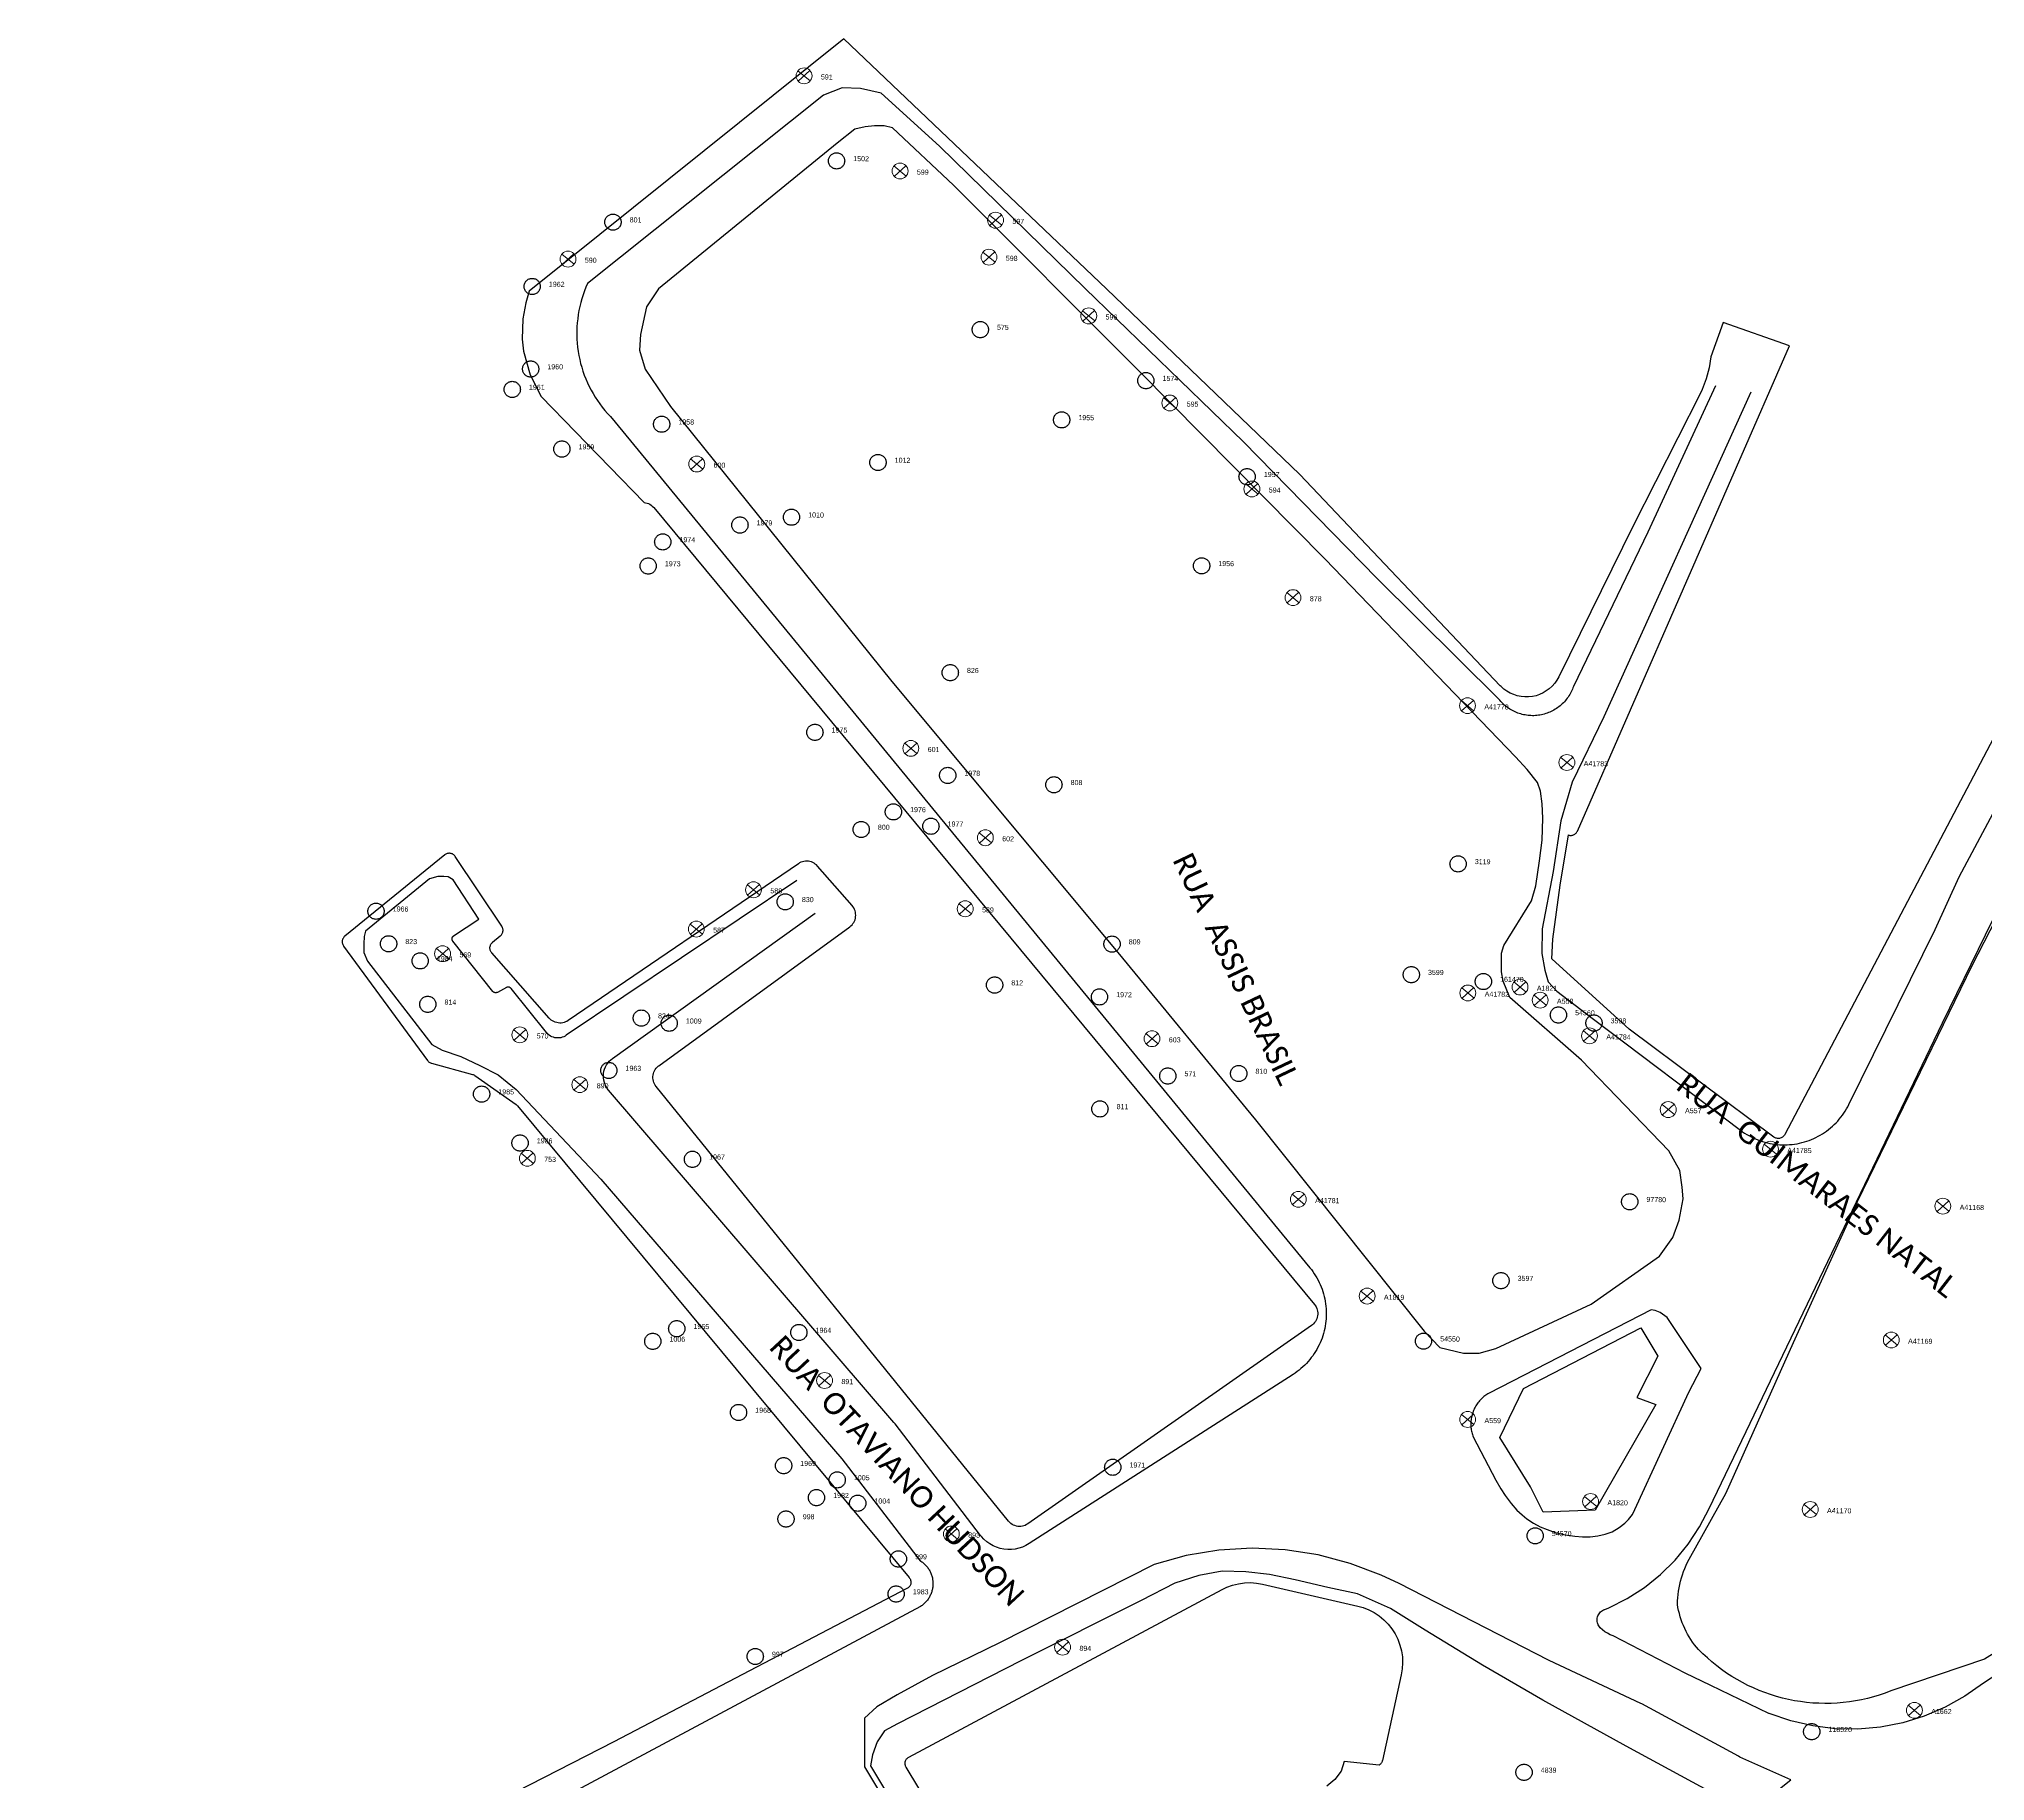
# Model space of a CAD drawing. Header units: millimetres. Extents: x 676447 to 689606, y 7455628 to 7463967.
# Drawn here: x 686391.5 to 686660.9, y 7459269.3 to 7459510.4 of the extents above; entities that cross this region are included whole.
import ezdxf

# ---------------------------------------------------------------- set-up
doc = ezdxf.new("R2010")
doc.units = ezdxf.units.MM
doc.header["$LTSCALE"] = 0.1
doc.header["$MEASUREMENT"] = 0
doc.linetypes.add('PHANTOM2', pattern=[1.25, 0.625, -0.125, 0.125, -0.125, 0.125, -0.125])
doc.layers.add('10.4-Postes', color=1, linetype='Continuous', lineweight=0)
for name, color, linetype in [('Caixas Subterrâneas', 5, 'Continuous'), ('LEGENDAS_INFRAESTRUTURAS', 7, 'Continuous'), ('MUB_MEIOFIO', 7, 'Continuous'), ('MUB_OBRA_ARTE', 7, 'Continuous'), ('MUB_QUADRAS', 7, 'Continuous'), ('MUB_SEGMENTO', 7, 'Continuous'), ('NOS_DE_INFRAESTRUTURA', 7, 'Continuous')]:
    doc.layers.add(name, color=color, linetype=linetype)
doc.styles.add('Legend', font='calibri.ttf')
doc.styles.get("Standard").update_dxf_attribs({"font": 'arial.ttf'})

# ---------------------------------------------------------------- blocks, each defined once
blk = doc.blocks.new('MHMZ')
at = {"linetype": 'PHANTOM2'}
blk.add_circle((0, 0), 0.0000101, dxfattribs=at)
blk = doc.blocks.new('PTPT')
at = {"layer": '10.4-Postes', "color": 1, "linetype": 'PHANTOM2'}
for points in [[(-0.0000079, 0.0000104), (0.0000075, -0.000002)], [(0.000007, 0.0000109), (-0.0000074, -0.0000025)]]:
    blk.add_lwpolyline(points, dxfattribs=at)
at = {"layer": '10.4-Postes', "color": 1}
blk.add_circle((-0.0000002, 0.0000042), 0.00000987, dxfattribs=at)

msp = doc.modelspace()

# ---------------------------------------------------------------- linework, layer by layer
at = {"layer": 'MUB_MEIOFIO', "linetype": 'Continuous'}
for points in [[(686623.58, 7459462.4), (686614.25, 7459442.16), (686603.92, 7459420.8), (686603.85, 7459420.6), (686603.78, 7459420.41), (686603.69, 7459420.22), (686603.61, 7459420.03), (686603.51, 7459419.85), (686603.41, 7459419.67), (686603.3, 7459419.49), (686603.19, 7459419.32), (686603.07, 7459419.15), (686602.94, 7459418.99), (686602.81, 7459418.83), (686602.67, 7459418.67), (686602.53, 7459418.52), (686602.38, 7459418.38), (686602.23, 7459418.24), (686602.07, 7459418.11), (686601.91, 7459417.98), (686601.75, 7459417.85), (686601.57, 7459417.74), (686601.4, 7459417.62), (686601.22, 7459417.52), (686601.04, 7459417.42), (686600.86, 7459417.33), (686600.67, 7459417.24), (686600.48, 7459417.16), (686600.28, 7459417.09), (686600.09, 7459417.02), (686599.89, 7459416.96), (686599.69, 7459416.91), (686599.49, 7459416.87), (686599.29, 7459416.83), (686599.08, 7459416.8), (686598.88, 7459416.77), (686598.67, 7459416.75), (686598.46, 7459416.74), (686598.26, 7459416.74), (686598.05, 7459416.75), (686597.84, 7459416.76), (686597.64, 7459416.78), (686597.43, 7459416.8), (686597.23, 7459416.84), (686597.03, 7459416.88), (686596.82, 7459416.92), (686596.63, 7459416.98), (686596.43, 7459417.04), (686596.23, 7459417.11), (686596.04, 7459417.18), (686595.85, 7459417.26), (686595.66, 7459417.35), (686595.48, 7459417.44), (686595.3, 7459417.54), (686595.12, 7459417.65), (686594.95, 7459417.76), (686594.78, 7459417.88), (686594.61, 7459418.01), (686594.45, 7459418.14), (686594.3, 7459418.27), (686594.15, 7459418.41), (686594, 7459418.56), (686593.86, 7459418.71), (686593.72, 7459418.87), (686593.59, 7459419.03), (686576.69, 7459435.78), (686558.26, 7459454.62), (686536.33, 7459475.87), (686516.15, 7459495.54), (686508.07, 7459502.87), (686505.21, 7459503.54), (686502.69, 7459503.63), (686500.08, 7459502.62), (686467.45, 7459476.57), (686467.22, 7459476.05), (686467.01, 7459475.53), (686466.82, 7459474.99), (686466.65, 7459474.45), (686466.5, 7459473.91), (686466.36, 7459473.35), (686466.24, 7459472.8), (686466.15, 7459472.24), (686466.07, 7459471.68), (686466.01, 7459471.12), (686465.97, 7459470.55), (686465.95, 7459469.98), (686465.95, 7459469.42), (686465.97, 7459468.85), (686466, 7459468.28), (686466.06, 7459467.72), (686466.14, 7459467.16), (686466.23, 7459466.6), (686466.35, 7459466.04), (686466.48, 7459465.49), (686466.63, 7459464.95), (686466.8, 7459464.4), (686466.99, 7459463.87), (686467.2, 7459463.34), (686467.43, 7459462.82), (686467.67, 7459462.31), (686467.93, 7459461.81), (686468.21, 7459461.31), (686468.5, 7459460.83), (686468.81, 7459460.35), (686469.14, 7459459.89), (686469.48, 7459459.43), (686469.83, 7459458.99), (686470.21, 7459458.57), (686470.59, 7459458.15), (686567.44, 7459340.35), (686567.65, 7459340.08), (686567.86, 7459339.8), (686568.05, 7459339.52), (686568.24, 7459339.22), (686568.41, 7459338.93), (686568.58, 7459338.63), (686568.73, 7459338.32), (686568.87, 7459338), (686569.01, 7459337.69), (686569.13, 7459337.36), (686569.24, 7459337.04), (686569.34, 7459336.71), (686569.43, 7459336.37), (686569.5, 7459336.04), (686569.57, 7459335.7), (686569.62, 7459335.36), (686569.66, 7459335.02), (686569.69, 7459334.67), (686569.71, 7459334.33), (686569.71, 7459333.98), (686569.71, 7459333.64), (686569.69, 7459333.29), (686569.66, 7459332.95), (686569.62, 7459332.61), (686569.56, 7459332.27), (686569.5, 7459331.93), (686569.42, 7459331.59), (686569.33, 7459331.26), (686569.23, 7459330.93), (686569.12, 7459330.61), (686569, 7459330.28), (686568.86, 7459329.97), (686568.72, 7459329.65), (686568.56, 7459329.34), (686568.4, 7459329.04), (686568.22, 7459328.75), (686568.04, 7459328.46), (686567.84, 7459328.17), (686567.64, 7459327.9), (686567.42, 7459327.63), (686567.2, 7459327.36), (686566.96, 7459327.11), (686566.72, 7459326.86), (686566.47, 7459326.63), (686566.21, 7459326.4), (686565.95, 7459326.18), (686565.68, 7459325.97), (686565.4, 7459325.77), (686565.11, 7459325.58), (686528.59, 7459302.17), (686528.13, 7459301.9), (686527.66, 7459301.69), (686527.16, 7459301.52), (686526.65, 7459301.41), (686526.13, 7459301.35), (686525.61, 7459301.34), (686525.09, 7459301.39), (686524.57, 7459301.5), (686524.07, 7459301.66), (686523.59, 7459301.87), (686523.14, 7459302.12), (686522.71, 7459302.43), (686522.32, 7459302.78), (686521.97, 7459303.16), (686521.86, 7459303.29), (686510.01, 7459318.72), (686509.84, 7459318.93), (686470.35, 7459364.9), (686470.16, 7459365.14), (686470, 7459365.41), (686469.86, 7459365.69), (686469.76, 7459365.99), (686469.68, 7459366.3), (686469.64, 7459366.61), (686469.63, 7459366.92), (686469.65, 7459367.23), (686469.71, 7459367.54), (686469.8, 7459367.84), (686469.92, 7459368.13), (686470.07, 7459368.41), (686470.24, 7459368.67), (686470.45, 7459368.91), (686470.67, 7459369.13), (686470.88, 7459369.29), (686498.97, 7459389.43)], [(686595.9, 7459411.03), (686569.54, 7459438.39), (686543.89, 7459464.34), (686518.11, 7459490.14), (686509.64, 7459498.08), (686508.51, 7459498.35), (686507.17, 7459498.35), (686505.88, 7459498.24), (686504.43, 7459497.92), (686502, 7459495.97), (686477.25, 7459475.81), (686475.62, 7459473.3), (686474.75, 7459469.49), (686474.64, 7459467.31), (686475.4, 7459464.7), (686478.91, 7459459.54), (686509.55, 7459421.48), (686540.84, 7459383.98), (686559.91, 7459360.79), (686583.25, 7459331.57), (686585.43, 7459329.28), (686588.7, 7459328.52), (686590.88, 7459328.52), (686593.17, 7459329.17), (686606.36, 7459335.28), (686615.84, 7459341.92), (686617.69, 7459344.53), (686618.56, 7459346.93), (686619.11, 7459349.87), (686619, 7459351.5), (686618.67, 7459353.79), (686617.14, 7459356.51), (686605.04, 7459369.05), (686595.13, 7459377.76), (686594.18, 7459379.98), (686593.97, 7459381.31), (686593.97, 7459382.68), (686593.97, 7459383.88), (686594.3, 7459384.92), (686598.12, 7459391.11), (686598.7, 7459393.18), (686599.24, 7459396.64), (686599.58, 7459399.5), (686599.7, 7459402.57), (686599.62, 7459404.53), (686599.37, 7459406.31), (686598.95, 7459407.48), (686597.54, 7459409.3), (686595.9, 7459411.03)], [(686628.48, 7459461.5), (686608.15, 7459416.57), (686603.75, 7459407.53), (686602.19, 7459402.17), (686601.11, 7459395.19), (686599.62, 7459387.23), (686599.55, 7459383.84), (686599.96, 7459381.54), (686600.43, 7459379.91), (686601.65, 7459378.63), (686606.54, 7459374.9), (686627.06, 7459359.37), (686627.34, 7459359.17), (686627.62, 7459358.98), (686627.92, 7459358.79), (686628.21, 7459358.62), (686628.52, 7459358.46), (686628.83, 7459358.3), (686629.14, 7459358.16), (686629.46, 7459358.03), (686629.79, 7459357.91), (686630.11, 7459357.8), (686630.44, 7459357.7), (686630.78, 7459357.62), (686631.12, 7459357.55), (686631.46, 7459357.48), (686631.8, 7459357.43), (686632.14, 7459357.39), (686632.48, 7459357.37), (686632.83, 7459357.35), (686633.17, 7459357.35), (686633.52, 7459357.36), (686633.86, 7459357.38), (686634.21, 7459357.41), (686634.55, 7459357.45), (686634.89, 7459357.51), (686635.23, 7459357.58), (686635.56, 7459357.66), (686635.9, 7459357.75), (686636.23, 7459357.85), (686636.55, 7459357.96), (686636.87, 7459358.09), (686637.19, 7459358.23), (686637.5, 7459358.37), (686637.81, 7459358.53), (686638.11, 7459358.7), (686638.41, 7459358.88), (686638.7, 7459359.06), (686638.98, 7459359.26), (686639.25, 7459359.47), (686639.52, 7459359.69), (686639.78, 7459359.91), (686640.03, 7459360.15), (686640.28, 7459360.39), (686640.51, 7459360.64), (686640.74, 7459360.9), (686640.96, 7459361.17), (686641.17, 7459361.45), (686641.37, 7459361.73), (686641.55, 7459362.02), (686641.73, 7459362.31), (686641.9, 7459362.61), (686642.06, 7459362.92), (686654.01, 7459387.13), (686657.35, 7459394.44), (686677.98, 7459433.05)], [(686496.39, 7459393.95), (686464.49, 7459372.52), (686464.32, 7459372.4), (686464.13, 7459372.31), (686463.93, 7459372.23), (686463.73, 7459372.18), (686463.52, 7459372.15), (686463.31, 7459372.14), (686463.11, 7459372.15), (686462.9, 7459372.18), (686462.7, 7459372.23), (686462.5, 7459372.31), (686462.32, 7459372.41), (686462.14, 7459372.52), (686461.98, 7459372.65), (686461.83, 7459372.8), (686461.76, 7459372.88), (686456.85, 7459379), (686456.81, 7459379.04), (686456.77, 7459379.07), (686456.73, 7459379.1), (686456.69, 7459379.13), (686456.64, 7459379.15), (686456.59, 7459379.17), (686456.54, 7459379.18), (686456.49, 7459379.18), (686456.43, 7459379.18), (686456.38, 7459379.18), (686456.33, 7459379.17), (686456.28, 7459379.15), (686456.23, 7459379.13), (686454.95, 7459378.45), (686454.9, 7459378.43), (686454.85, 7459378.41), (686454.8, 7459378.4), (686454.75, 7459378.4), (686454.69, 7459378.4), (686454.64, 7459378.4), (686454.59, 7459378.41), (686454.54, 7459378.43), (686454.49, 7459378.45), (686454.45, 7459378.47), (686454.4, 7459378.5), (686454.36, 7459378.54), (686454.33, 7459378.58), (686454.32, 7459378.58), (686448.78, 7459385.53), (686448.75, 7459385.58), (686448.72, 7459385.62), (686448.7, 7459385.67), (686448.69, 7459385.72), (686448.68, 7459385.77), (686448.67, 7459385.82), (686448.67, 7459385.88), (686448.68, 7459385.93), (686448.69, 7459385.98), (686448.71, 7459386.03), (686448.73, 7459386.08), (686448.75, 7459386.12), (686448.78, 7459386.16), (686448.82, 7459386.2), (686448.86, 7459386.24), (686448.89, 7459386.26), (686452.4, 7459388.59), (686448.83, 7459394.01), (686448.15, 7459394.43), (686447.52, 7459394.48), (686446.71, 7459394.48), (686445.57, 7459394.18), (686436.7, 7459386.92), (686436.53, 7459386.2), (686436.44, 7459385.18), (686436.44, 7459383.95), (686436.99, 7459382.77), (686445.86, 7459371.22), (686447.3, 7459370.46), (686449.89, 7459369.57), (686452.52, 7459368.34), (686455.07, 7459367.03), (686457.57, 7459365.03), (686469.29, 7459352.59), (686502.66, 7459313.9), (686513.48, 7459299.8), (686513.59, 7459299.73), (686513.7, 7459299.66), (686513.81, 7459299.58), (686513.91, 7459299.5), (686514, 7459299.42), (686514.1, 7459299.33), (686514.19, 7459299.24), (686514.28, 7459299.14), (686514.37, 7459299.04), (686514.45, 7459298.94), (686514.53, 7459298.84), (686514.6, 7459298.73), (686514.68, 7459298.62), (686514.74, 7459298.51), (686514.81, 7459298.4), (686514.87, 7459298.28), (686514.92, 7459298.17), (686514.97, 7459298.05), (686515.02, 7459297.93), (686515.06, 7459297.8), (686515.1, 7459297.68), (686515.14, 7459297.56), (686515.17, 7459297.43), (686515.19, 7459297.3), (686515.21, 7459297.17), (686515.23, 7459297.04), (686515.24, 7459296.91), (686515.25, 7459296.78), (686515.26, 7459296.65), (686515.25, 7459296.52), (686515.25, 7459296.39), (686515.24, 7459296.27), (686515.22, 7459296.14), (686515.2, 7459296.01), (686515.18, 7459295.88), (686515.15, 7459295.75), (686515.12, 7459295.63), (686515.08, 7459295.5), (686515.04, 7459295.38), (686515, 7459295.26), (686514.95, 7459295.14), (686514.89, 7459295.02), (686514.84, 7459294.9), (686514.77, 7459294.79), (686514.71, 7459294.68), (686514.64, 7459294.57), (686514.57, 7459294.46), (686514.49, 7459294.35), (686514.41, 7459294.25), (686514.32, 7459294.15), (686514.24, 7459294.06), (686514.15, 7459293.96), (686514.05, 7459293.87), (686513.95, 7459293.79), (686513.85, 7459293.7), (686513.75, 7459293.62), (686513.65, 7459293.55), (686513.54, 7459293.48), (686398.43, 7459231.94)], [(686765.06, 7459350.83), (686660.69, 7459282.85), (686658.13, 7459281.05), (686655.39, 7459279.53), (686652.5, 7459278.3), (686649.51, 7459277.38), (686646.43, 7459276.77), (686643.31, 7459276.5), (686640.18, 7459276.55), (686637.06, 7459276.93), (686634.01, 7459277.63), (686631.04, 7459278.64), (686630.99, 7459278.67), (686622.93, 7459282.54), (686619.38, 7459284.21), (686609.44, 7459289.42), (686609.03, 7459289.56), (686608.64, 7459289.75), (686608.27, 7459289.97), (686607.93, 7459290.24), (686607.64, 7459290.51), (686607.53, 7459290.63), (686607.44, 7459290.77), (686607.36, 7459290.91), (686607.3, 7459291.06), (686607.25, 7459291.22), (686607.22, 7459291.38), (686607.21, 7459291.54), (686607.21, 7459291.7), (686607.23, 7459291.86), (686607.27, 7459292.02), (686607.32, 7459292.17), (686607.39, 7459292.32), (686607.48, 7459292.46), (686607.57, 7459292.59), (686607.68, 7459292.71), (686607.81, 7459292.82), (686607.94, 7459292.91), (686608.08, 7459292.99), (686608.23, 7459293.05), (686608.26, 7459293.06), (686608.81, 7459293.29), (686611.36, 7459294.57), (686613.76, 7459296.11), (686615.99, 7459297.89), (686618.01, 7459299.89), (686619.82, 7459302.1), (686621.39, 7459304.48), (686622.7, 7459307.01), (686655.01, 7459374.25), (686665.94, 7459396.6)], [(686590.05, 7459316.92), (686593.2, 7459310.94), (686593.86, 7459309.74), (686594.48, 7459308.81), (686595.32, 7459307.69), (686596.1, 7459306.79), (686596.81, 7459306.15), (686597.47, 7459305.57), (686598.41, 7459304.98), (686599.34, 7459304.48), (686600.29, 7459304.12), (686601.39, 7459303.7), (686602.8, 7459303.39), (686604.14, 7459303.18), (686605.18, 7459303.08), (686606.24, 7459303.1), (686607.29, 7459303.22), (686608.31, 7459303.45), (686609.31, 7459303.79), (686610.24, 7459304.38), (686611.03, 7459305), (686611.56, 7459305.51), (686612.1, 7459306.19), (686612.44, 7459306.86), (686619.91, 7459323.1), (686621.61, 7459326.4), (686616.91, 7459333.44), (686615.95, 7459334.16), (686615.23, 7459334.41), (686614.69, 7459334.53), (686592.24, 7459322.98), (686592.09, 7459322.89), (686591.95, 7459322.8), (686591.81, 7459322.7), (686591.67, 7459322.6), (686591.53, 7459322.5), (686591.4, 7459322.39), (686591.28, 7459322.27), (686591.15, 7459322.15), (686591.03, 7459322.03), (686590.92, 7459321.9), (686590.81, 7459321.77), (686590.7, 7459321.63), (686590.6, 7459321.49), (686590.51, 7459321.35), (686590.42, 7459321.21), (686590.33, 7459321.06), (686590.25, 7459320.91), (686590.18, 7459320.75), (686590.11, 7459320.6), (686590.05, 7459320.44), (686589.99, 7459320.28), (686589.93, 7459320.11), (686589.89, 7459319.95), (686589.85, 7459319.78), (686589.81, 7459319.61), (686589.78, 7459319.45), (686589.76, 7459319.28), (686589.74, 7459319.11), (686589.73, 7459318.93), (686589.72, 7459318.76), (686589.72, 7459318.59), (686589.73, 7459318.42), (686589.74, 7459318.25), (686589.76, 7459318.08), (686589.78, 7459317.91), (686589.81, 7459317.74), (686589.85, 7459317.57), (686589.89, 7459317.41), (686589.94, 7459317.24), (686589.99, 7459317.08), (686590.05, 7459316.92)], [(686596.1, 7459239.34), (686634.03, 7459269.46), (686626.96, 7459272.63), (686626.76, 7459272.73), (686613.42, 7459279.97), (686613.26, 7459280.05), (686600.58, 7459285.99), (686600.48, 7459286.03), (686579.79, 7459296.63), (686577.33, 7459297.8), (686573.03, 7459299.43), (686568.57, 7459300.6), (686564.03, 7459301.29), (686559.43, 7459301.51), (686554.84, 7459301.25), (686550.3, 7459300.5), (686545.86, 7459299.29)], [(686545.86, 7459299.29), (686524.49, 7459288.42), (686515.2, 7459283.92), (686510.28, 7459281.25), (686507.47, 7459279.56), (686505.78, 7459278.01), (686505.78, 7459276.19), (686505.78, 7459274.36), (686505.78, 7459271.26), (686516.05, 7459254.11)]]:
    msp.add_lwpolyline(points, dxfattribs=at)
at = {"layer": 'MUB_OBRA_ARTE', "linetype": 'Continuous'}
for points in [[(686624.74, 7459266.78), (686611.22, 7459274.11), (686599.71, 7459280.49), (686591.33, 7459285.36), (686583.39, 7459290.17), (686578.62, 7459293.19), (686574.04, 7459295.19), (686569.94, 7459296.1), (686565.38, 7459297.16), (686561.86, 7459297.88), (686558.55, 7459298.27), (686555.29, 7459298.33), (686552.05, 7459297.76), (686548.73, 7459296.67)], [(686548.73, 7459296.67), (686544.07, 7459294.3), (686527.43, 7459285.95), (686510.34, 7459277.21), (686508.57, 7459276.24), (686507.51, 7459274.74), (686506.87, 7459272.92), (686506.63, 7459271.43), (686516.74, 7459254.53)]]:
    msp.add_lwpolyline(points, dxfattribs=at)
at = {"layer": 'MUB_QUADRAS', "linetype": 'Continuous'}
for points in [[(686689.11, 7459464.99), (686633.18, 7459358.8), (686633.14, 7459358.71), (686633.08, 7459358.63), (686633.01, 7459358.55), (686632.94, 7459358.47), (686632.85, 7459358.41), (686632.77, 7459358.35), (686632.67, 7459358.3), (686632.57, 7459358.27), (686632.47, 7459358.24), (686632.37, 7459358.23), (686632.26, 7459358.22), (686632.16, 7459358.23), (686632.06, 7459358.25), (686631.96, 7459358.28), (686631.86, 7459358.31), (686631.77, 7459358.36), (686631.68, 7459358.42), (686611.63, 7459373.35), (686600.92, 7459383.09), (686601.06, 7459385.8), (686602.08, 7459393.27), (686603.24, 7459400.23), (686603.34, 7459400.2), (686603.44, 7459400.18), (686603.54, 7459400.18), (686603.65, 7459400.18), (686603.75, 7459400.2), (686603.85, 7459400.22), (686603.95, 7459400.26), (686604.05, 7459400.3), (686604.13, 7459400.36), (686604.22, 7459400.43), (686604.29, 7459400.5), (686604.36, 7459400.58), (686604.42, 7459400.67), (686604.47, 7459400.76), (686633.84, 7459467.92), (686624.65, 7459471.17), (686622.97, 7459466.41), (686622.73, 7459464.86), (686622.32, 7459463.34), (686621.76, 7459461.88), (686621.47, 7459461.26), (686612.2, 7459443.03), (686601.89, 7459422.1), (686601.63, 7459421.64), (686601.33, 7459421.22), (686600.98, 7459420.83), (686600.59, 7459420.47), (686600.17, 7459420.16), (686599.72, 7459419.9), (686599.24, 7459419.68), (686598.75, 7459419.51), (686598.24, 7459419.4), (686597.72, 7459419.34), (686597.19, 7459419.34), (686596.67, 7459419.39), (686596.16, 7459419.49), (686595.66, 7459419.65), (686595.18, 7459419.86), (686594.73, 7459420.12), (686594.3, 7459420.42), (686593.91, 7459420.77), (686593.79, 7459420.89), (686566.05, 7459450.11), (686539.28, 7459475.79), (686539.26, 7459475.81), (686502.94, 7459510.4), (686459.37, 7459475.5), (686458.88, 7459473.89), (686458.47, 7459471.67), (686458.4, 7459468.85), (686458.59, 7459467.17), (686459.48, 7459463.91), (686461.02, 7459460.9), (686475.27, 7459446.25), (686475.48, 7459446.22), (686475.68, 7459446.16), (686475.87, 7459446.09), (686476.06, 7459445.99), (686476.24, 7459445.88), (686476.4, 7459445.75), (686476.55, 7459445.6), (686476.6, 7459445.54), (686568.07, 7459335.26), (686568.2, 7459335.09), (686568.3, 7459334.91), (686568.39, 7459334.72), (686568.46, 7459334.53), (686568.51, 7459334.32), (686568.53, 7459334.11), (686568.53, 7459333.9), (686568.51, 7459333.7), (686568.47, 7459333.49), (686568.41, 7459333.29), (686568.33, 7459333.1), (686568.22, 7459332.92), (686568.1, 7459332.74), (686567.96, 7459332.59), (686567.81, 7459332.45), (686567.68, 7459332.35), (686528.4, 7459304.9), (686528.22, 7459304.79), (686528.03, 7459304.69), (686527.83, 7459304.62), (686527.63, 7459304.57), (686527.42, 7459304.54), (686527.21, 7459304.54), (686527.01, 7459304.55), (686526.8, 7459304.59), (686526.6, 7459304.65), (686526.4, 7459304.72), (686526.22, 7459304.82), (686526.05, 7459304.94), (686525.89, 7459305.07), (686525.74, 7459305.23), (686525.7, 7459305.28), (686476.93, 7459365.42), (686476.8, 7459365.59), (686476.7, 7459365.77), (686476.61, 7459365.96), (686476.55, 7459366.16), (686476.51, 7459366.37), (686476.48, 7459366.58), (686476.48, 7459366.79), (686476.51, 7459366.99), (686476.55, 7459367.2), (686476.61, 7459367.4), (686476.7, 7459367.59), (686476.8, 7459367.77), (686476.93, 7459367.94), (686477.07, 7459368.1), (686477.22, 7459368.24), (686477.31, 7459368.3), (686503.74, 7459387.51), (686503.9, 7459387.64), (686504.05, 7459387.79), (686504.18, 7459387.96), (686504.3, 7459388.13), (686504.39, 7459388.32), (686504.47, 7459388.51), (686504.52, 7459388.72), (686504.55, 7459388.92), (686504.56, 7459389.13), (686504.55, 7459389.34), (686504.52, 7459389.55), (686504.47, 7459389.75), (686504.39, 7459389.94), (686504.3, 7459390.13), (686504.18, 7459390.31), (686504.07, 7459390.45), (686499.28, 7459395.93), (686499.13, 7459396.08), (686498.97, 7459396.21), (686498.8, 7459396.33), (686498.61, 7459396.42), (686498.42, 7459396.5), (686498.22, 7459396.56), (686498.01, 7459396.6), (686497.8, 7459396.61), (686497.59, 7459396.6), (686497.38, 7459396.57), (686497.18, 7459396.52), (686496.98, 7459396.45), (686496.8, 7459396.36), (686496.65, 7459396.26), (686464.77, 7459374.55), (686464.59, 7459374.44), (686464.4, 7459374.35), (686464.21, 7459374.28), (686464, 7459374.23), (686463.79, 7459374.2), (686463.58, 7459374.2), (686463.38, 7459374.22), (686463.17, 7459374.26), (686462.97, 7459374.32), (686462.78, 7459374.4), (686462.59, 7459374.5), (686462.42, 7459374.62), (686462.26, 7459374.75), (686462.14, 7459374.88), (686454.17, 7459383.94), (686454.11, 7459384.03), (686454.05, 7459384.12), (686454, 7459384.21), (686453.97, 7459384.31), (686453.94, 7459384.41), (686453.93, 7459384.51), (686453.92, 7459384.62), (686453.93, 7459384.72), (686453.95, 7459384.82), (686453.98, 7459384.93), (686454.01, 7459385.02), (686454.06, 7459385.12), (686454.12, 7459385.2), (686454.19, 7459385.28), (686454.26, 7459385.36), (686454.29, 7459385.38), (686455.36, 7459386.27), (686455.44, 7459386.34), (686455.51, 7459386.41), (686455.57, 7459386.5), (686455.62, 7459386.59), (686455.66, 7459386.69), (686455.7, 7459386.79), (686455.72, 7459386.89), (686455.73, 7459386.99), (686455.73, 7459387.1), (686455.71, 7459387.2), (686455.69, 7459387.3), (686455.66, 7459387.4), (686455.61, 7459387.5), (686455.56, 7459387.59), (686449.12, 7459397.25), (686449.06, 7459397.34), (686448.99, 7459397.42), (686448.91, 7459397.48), (686448.82, 7459397.55), (686448.73, 7459397.6), (686448.64, 7459397.64), (686448.54, 7459397.67), (686448.43, 7459397.69), (686448.33, 7459397.7), (686448.22, 7459397.7), (686448.12, 7459397.69), (686448.02, 7459397.66), (686447.92, 7459397.63), (686447.82, 7459397.59), (686447.73, 7459397.53), (686447.66, 7459397.48), (686433.84, 7459386.23), (686433.76, 7459386.16), (686433.69, 7459386.08), (686433.63, 7459386), (686433.58, 7459385.91), (686433.53, 7459385.81), (686433.5, 7459385.71), (686433.48, 7459385.61), (686433.47, 7459385.5), (686433.47, 7459385.4), (686433.48, 7459385.3), (686433.5, 7459385.19), (686433.54, 7459385.09), (686433.58, 7459385), (686433.63, 7459384.91), (686433.66, 7459384.86), (686445.28, 7459369), (686445.35, 7459368.92), (686445.42, 7459368.85), (686445.5, 7459368.78), (686445.59, 7459368.73), (686445.69, 7459368.68), (686445.78, 7459368.64), (686445.83, 7459368.63), (686451.51, 7459367.1), (686451.61, 7459367.06), (686451.7, 7459367.02), (686451.8, 7459366.97), (686451.82, 7459366.95), (686457.53, 7459362.94), (686457.61, 7459362.87), (686457.69, 7459362.8), (686457.73, 7459362.76), (686511.97, 7459297.45), (686512.03, 7459297.37), (686512.08, 7459297.28), (686512.13, 7459297.18), (686512.16, 7459297.08), (686512.19, 7459296.98), (686512.2, 7459296.88), (686512.2, 7459296.77), (686512.19, 7459296.67), (686512.17, 7459296.57), (686512.14, 7459296.47), (686512.1, 7459296.37), (686512.04, 7459296.28), (686511.98, 7459296.19), (686511.92, 7459296.12), (686511.84, 7459296.04), (686511.75, 7459295.98), (686511.66, 7459295.93), (686471.07, 7459274.75), (686391.48, 7459234.01)], [(686675.91, 7459295.55), (686660.86, 7459286.19), (686647.87, 7459281.77), (686647.08, 7459281.47), (686646.27, 7459281.2), (686645.46, 7459280.95), (686644.64, 7459280.74), (686643.81, 7459280.55), (686642.97, 7459280.39), (686642.13, 7459280.26), (686641.29, 7459280.16), (686640.44, 7459280.09), (686639.59, 7459280.05), (686638.74, 7459280.04), (686637.9, 7459280.06), (686637.05, 7459280.1), (686636.2, 7459280.18), (686635.36, 7459280.29), (686634.52, 7459280.42), (686633.69, 7459280.59), (686632.86, 7459280.78), (686632.04, 7459281.01), (686631.23, 7459281.26), (686630.42, 7459281.54), (686629.63, 7459281.84), (686628.85, 7459282.18), (686628.08, 7459282.54), (686627.32, 7459282.93), (686626.58, 7459283.34), (686625.85, 7459283.78), (686625.14, 7459284.24), (686624.45, 7459284.73), (686623.77, 7459285.25), (686623.11, 7459285.78), (686622.47, 7459286.34), (686621.85, 7459286.92), (686621.25, 7459287.52), (686620.67, 7459288.15), (686620.42, 7459288.5), (686620.17, 7459288.87), (686619.94, 7459289.24), (686619.72, 7459289.62), (686619.52, 7459290.01), (686619.33, 7459290.4), (686619.15, 7459290.81), (686618.99, 7459291.21), (686618.84, 7459291.63), (686618.71, 7459292.04), (686618.59, 7459292.47), (686618.48, 7459292.89), (686618.4, 7459293.32), (686618.32, 7459293.75), (686618.34, 7459294.22), (686618.37, 7459294.68), (686618.42, 7459295.14), (686618.48, 7459295.6), (686618.56, 7459296.06), (686618.65, 7459296.52), (686618.76, 7459296.97), (686618.89, 7459297.41), (686619.02, 7459297.86), (686619.18, 7459298.3), (686619.34, 7459298.73), (686619.53, 7459299.16), (686619.72, 7459299.58), (686619.93, 7459299.99), (686625.01, 7459309.09), (686634.38, 7459330), (686643.26, 7459349.5), (686659.12, 7459382.15), (686705.66, 7459472.6)], [(686597.97, 7459310.02), (686593.76, 7459316.86), (686597.01, 7459323.62), (686613.24, 7459332.04), (686615.6, 7459328.09), (686612.71, 7459322.39), (686615.34, 7459321.42), (686606.92, 7459306.78), (686599.73, 7459306.51), (686597.97, 7459310.02)], [(686511.54, 7459271.23), (686511.52, 7459271.27), (686511.47, 7459271.37), (686511.44, 7459271.47), (686511.42, 7459271.57), (686511.4, 7459271.67), (686511.4, 7459271.78), (686511.41, 7459271.88), (686511.43, 7459271.98), (686511.46, 7459272.08), (686511.5, 7459272.18), (686511.55, 7459272.27), (686511.61, 7459272.36), (686511.68, 7459272.44), (686511.76, 7459272.51), (686511.84, 7459272.57), (686511.93, 7459272.63), (686555.29, 7459295.82), (686555.94, 7459296.12), (686556.73, 7459296.41), (686557.54, 7459296.61), (686558.37, 7459296.73), (686559.2, 7459296.76), (686560.04, 7459296.7), (686560.86, 7459296.56), (686574.07, 7459293.51), (686574.8, 7459293.3), (686575.58, 7459293), (686576.32, 7459292.61), (686577.02, 7459292.15), (686577.67, 7459291.62), (686578.26, 7459291.02), (686578.78, 7459290.37), (686579.23, 7459289.66), (686579.61, 7459288.92), (686579.9, 7459288.13), (686580.11, 7459287.32), (686580.24, 7459286.49), (686580.27, 7459285.66), (686580.22, 7459284.82), (686580.09, 7459283.99), (686577.48, 7459272.14), (686577.47, 7459272.09), (686577.43, 7459271.99), (686577.39, 7459271.9), (686577.34, 7459271.81), (686577.28, 7459271.72), (686577.2, 7459271.65), (686577.13, 7459271.58), (686577.04, 7459271.52), (686572.18, 7459271.99), (686571.76, 7459270.67), (686570.91, 7459269.5), (686569.8, 7459268.6)], [(686520.18, 7459256.91), (686511.54, 7459271.23)]]:
    msp.add_lwpolyline(points, dxfattribs=at)

# ---------------------------------------------------------------- block references
at = {"layer": 'Caixas Subterrâneas', "color": 40}
for p, xscale, yscale, zscale, rotation in [((686501.91, 7459493.52), 111319.4907932735, 111319.4907932735, 111319.4907932735, 359.290105496094), ((686470.95, 7459485.04), 111319.4907932736, 111319.4907932736, 111319.4907932736, 359.2902206439576), ((686459.77, 7459476.14), 111319.4907932736, 111319.4907932736, 111319.4907932736, 359.290260376966), ((686521.81, 7459470.17), 111319.4907932736, 111319.4907932736, 111319.4907932736, 359.2900225549766), ((686459.56, 7459464.72), 111319.4907932736, 111319.4907932736, 111319.4907932736, 359.2902576385558), ((686457.01, 7459461.89), 111319.4907932736, 111319.4907932736, 111319.4907932736, 359.2902664534471), ((686544.73, 7459463.11), 111319.4907932735, 111319.4907932735, 111319.4907932735, 359.2899331773627), ((686477.7, 7459457.08), 111319.4907932736, 111319.4907932736, 111319.4907932736, 359.2901862587036), ((686533.08, 7459457.68), 111319.4907932736, 111319.4907932736, 111319.4907932736, 359.2899757848622), ((686463.88, 7459453.64), 111319.4907932736, 111319.4907932736, 111319.4907932736, 359.2902377497892), ((686507.64, 7459451.78), 111319.4907932735, 111319.4907932735, 111319.4907932735, 359.2900707068894), ((686558.75, 7459449.81), 111319.4907932736, 111319.4907932736, 111319.4907932736, 359.2898756839665), ((686488.53, 7459443.12), 111319.4907932736, 111319.4907932736, 111319.4907932736, 359.2901407074838), ((686495.67, 7459444.21), 111319.4907932735, 111319.4907932735, 111319.4907932735, 359.2901138804969), ((686477.85, 7459440.79), 111319.4907932736, 111319.4907932736, 111319.4907932736, 359.2901806351721), ((686475.83, 7459437.46), 111319.4907932736, 111319.4907932736, 111319.4907932736, 359.2901872800417), ((686552.45, 7459437.48), 111319.4907932736, 111319.4907932736, 111319.4907932736, 359.2898958236655), ((686517.65, 7459422.69), 111319.4907932736, 111319.4907932736, 111319.4907932736, 359.2900235761867), ((686498.91, 7459414.44), 111319.4907932736, 111319.4907932736, 111319.4907932736, 359.2900923009472), ((686517.3, 7459408.47), 111319.4907932736, 111319.4907932736, 111319.4907932736, 359.2900204996587), ((686532, 7459407.18), 111319.4907932736, 111319.4907932736, 111319.4907932736, 359.2899641647948), ((686509.78, 7459403.43), 111319.4907932735, 111319.4907932735, 111319.4907932735, 359.2900475314534), ((686514.97, 7459401.44), 111319.4907932736, 111319.4907932736, 111319.4907932736, 359.2900271816708), ((686505.32, 7459400.99), 111319.4907932736, 111319.4907932736, 111319.4907932736, 359.2900637495493), ((686587.96, 7459396.23), 111319.4907932735, 111319.4907932735, 111319.4907932735, 359.2897478908322), ((686494.8, 7459390.98), 111319.4907932736, 111319.4907932736, 111319.4907932736, 359.2901006403949), ((686438.15, 7459389.68), 111319.4907932736, 111319.4907932736, 111319.4907932736, 359.2903157173828), ((686439.89, 7459385.17), 111319.4907932736, 111319.4907932736, 111319.4907932736, 359.2903076972764), ((686444.26, 7459382.81), 111319.4907932735, 111319.4907932735, 111319.4907932735, 359.2902903379317), ((686540.05, 7459385.13), 111319.4907932735, 111319.4907932735, 111319.4907932735, 359.2899266946991), ((686581.48, 7459380.9), 111319.4907932736, 111319.4907932736, 111319.4907932736, 359.2897677945729), ((686591.46, 7459379.95), 111319.4907932735, 111319.4907932735, 111319.4907932735, 359.2897295017241), ((686523.79, 7459379.46), 111319.4907932736, 111319.4907932736, 111319.4907932736, 359.2899867970843), ((686538.31, 7459377.82), 111319.4907932736, 111319.4907932736, 111319.4907932736, 359.2899310494278), ((686445.32, 7459376.79), 111319.4907932735, 111319.4907932735, 111319.4907932735, 359.2902844557959), ((686474.88, 7459374.89), 111319.4907932736, 111319.4907932736, 111319.4907932736, 359.2901714215312), ((686601.85, 7459375.32), 111319.4907932736, 111319.4907932736, 111319.4907932736, 359.2896885474167), ((686478.74, 7459374.18), 111319.4907932736, 111319.4907932736, 111319.4907932736, 359.2901564980189), ((686606.77, 7459374.2), 111319.4907932736, 111319.4907932736, 111319.4907932736, 359.2896695049271), ((686470.38, 7459367.64), 111319.4907932735, 111319.4907932735, 111319.4907932735, 359.2901862902037), ((686547.77, 7459366.87), 111319.4907932736, 111319.4907932736, 111319.4907932736, 359.2898916481994), ((686557.59, 7459367.22), 111319.4907932735, 111319.4907932735, 111319.4907932735, 359.2898543852719), ((686452.77, 7459364.37), 111319.4907932736, 111319.4907932736, 111319.4907932736, 359.2902522432233), ((686538.37, 7459362.32), 111319.4907932736, 111319.4907932736, 111319.4907932736, 359.2899259702723), ((686458.09, 7459357.6), 111319.4907932735, 111319.4907932735, 111319.4907932735, 359.2902299099213), ((686481.96, 7459355.35), 111319.4907932736, 111319.4907932736, 111319.4907932736, 359.2901384104583), ((686611.72, 7459349.47), 111319.4907932736, 111319.4907932736, 111319.4907932736, 359.2896429535234), ((686593.89, 7459338.55), 111319.4907932736, 111319.4907932736, 111319.4907932736, 359.2897074021937), ((686479.79, 7459331.9), 111319.4907932736, 111319.4907932736, 111319.4907932736, 359.2901393493032), ((686496.69, 7459331.38), 111319.4907932736, 111319.4907932736, 111319.4907932736, 359.2900749108164), ((686476.47, 7459330.15), 111319.4907932735, 111319.4907932735, 111319.4907932735, 359.2901514474704), ((686583.17, 7459330.18), 111319.4907932736, 111319.4907932736, 111319.4907932736, 359.289745558993), ((686488.34, 7459320.31), 111319.4907932736, 111319.4907932736, 111319.4907932736, 359.2901032231338), ((686494.58, 7459312.95), 111319.4907932736, 111319.4907932736, 111319.4907932736, 359.2900772190406), ((686540.15, 7459312.73), 111319.4907932736, 111319.4907932736, 111319.4907932736, 359.2899037706757), ((686502, 7459310.98), 111319.4907932736, 111319.4907932736, 111319.4907932736, 359.2900483630062), ((686499.13, 7459308.53), 111319.4907932736, 111319.4907932736, 111319.4907932736, 359.2900585072742), ((686504.84, 7459307.75), 111319.4907932735, 111319.4907932735, 111319.4907932735, 359.2900365587833), ((686494.91, 7459305.57), 111319.4907932736, 111319.4907932736, 111319.4907932736, 359.2900736458764), ((686598.63, 7459303.24), 111319.4907932736, 111319.4907932736, 111319.4907932736, 359.2896783463488), ((686510.47, 7459300.04), 111319.4907932736, 111319.4907932736, 111319.4907932736, 359.2900127163729), ((686510.16, 7459295.19), 111319.4907932735, 111319.4907932735, 111319.4907932735, 359.2900124078529), ((686490.65, 7459286.54), 111319.4907932736, 111319.4907932736, 111319.4907932736, 359.2900839231009), ((686636.92, 7459276.14), 111319.4907932736, 111319.4907932736, 111319.4907932736, 359.2895242409205), ((686597.09, 7459270.51), 111319.4907932735, 111319.4907932735, 111319.4907932735, 359.2896740108031)]:
    msp.add_blockref('MHMZ', p, dxfattribs=dict(at, xscale=xscale, yscale=yscale, zscale=zscale, rotation=rotation))
at = {"layer": 'NOS_DE_INFRAESTRUTURA', "color": 1}
for p, xscale, yscale, zscale, rotation in [((686497.43, 7459504.82), 111319.4907932736, 111319.4907932736, 111319.4907932736, 359.2901260544621), ((686510.72, 7459491.65), 111319.4907932736, 111319.4907932736, 111319.4907932736, 359.2900714199519), ((686523.94, 7459484.84), 111319.4907932736, 111319.4907932736, 111319.4907932736, 359.2900189949877), ((686464.75, 7459479.46), 111319.4907932736, 111319.4907932736, 111319.4907932736, 359.2902424737939), ((686523.03, 7459479.73), 111319.4907932736, 111319.4907932736, 111319.4907932736, 359.2900208677044), ((686536.84, 7459471.6), 111319.4907932735, 111319.4907932735, 111319.4907932735, 359.2899658277194), ((686548.07, 7459459.55), 111319.4907932736, 111319.4907932736, 111319.4907932736, 359.2899193515837), ((686482.57, 7459451.1), 111319.4907932736, 111319.4907932736, 111319.4907932736, 359.2901658731768), ((686559.43, 7459447.65), 111319.4907932735, 111319.4907932735, 111319.4907932735, 359.2898724478518), ((686565.12, 7459432.61), 111319.4907932736, 111319.4907932736, 111319.4907932736, 359.2898460983722), ((686589.28, 7459417.66), 111319.4907932735, 111319.4907932735, 111319.4907932735, 359.2897495547664), ((686512.21, 7459411.75), 111319.4907932736, 111319.4907932736, 111319.4907932736, 359.2900408877073), ((686603.04, 7459409.8), 111319.4907932735, 111319.4907932735, 111319.4907932735, 359.2896947714239), ((686522.53, 7459399.38), 111319.4907932736, 111319.4907932736, 111319.4907932736, 359.2899977771627), ((686490.43, 7459392.18), 111319.4907932735, 111319.4907932735, 111319.4907932735, 359.2901176252579), ((686519.74, 7459389.55), 111319.4907932736, 111319.4907932736, 111319.4907932736, 359.2900053183578), ((686482.51, 7459386.74), 111319.4907932736, 111319.4907932736, 111319.4907932736, 359.290146059039), ((686447.38, 7459383.33), 111319.4907932736, 111319.4907932736, 111319.4907932736, 359.2902786363108), ((686589.33, 7459377.9), 111319.4907932735, 111319.4907932735, 111319.4907932735, 359.2897369905397), ((686596.55, 7459378.72), 111319.4907932736, 111319.4907932736, 111319.4907932736, 359.2897097548356), ((686599.34, 7459376.91), 111319.4907932735, 111319.4907932735, 111319.4907932735, 359.2896986135102), ((686458.08, 7459372.1), 111319.4907932736, 111319.4907932736, 111319.4907932736, 359.2902344366948), ((686545.6, 7459371.57), 111319.4907932736, 111319.4907932736, 111319.4907932736, 359.2899013480329), ((686606.17, 7459371.97), 111319.4907932736, 111319.4907932736, 111319.4907932736, 359.2896710783563), ((686466.39, 7459365.21), 111319.4907932735, 111319.4907932735, 111319.4907932735, 359.2902006962321), ((686617.07, 7459361.76), 111319.4907932736, 111319.4907932736, 111319.4907932736, 359.2896264431874), ((686631.22, 7459356.28), 111319.4907932735, 111319.4907932735, 111319.4907932735, 359.2895709036436), ((686459.12, 7459355.02), 111319.4907932736, 111319.4907932736, 111319.4907932736, 359.2902251802312), ((686565.86, 7459349.34), 111319.4907932736, 111319.4907932736, 111319.4907932736, 359.2898173653807), ((686655.09, 7459348.39), 111319.4907932736, 111319.4907932736, 111319.4907932736, 359.2894776306462), ((686575.38, 7459335.95), 111319.4907932736, 111319.4907932736, 111319.4907932736, 359.2897769734125), ((686647.95, 7459329.87), 111319.4907932736, 111319.4907932736, 111319.4907932736, 359.2894990307081), ((686500.27, 7459324.27), 111319.4907932736, 111319.4907932736, 111319.4907932736, 359.2900590605448), ((686589.3, 7459318.88), 111319.4907932736, 111319.4907932736, 111319.4907932736, 359.2897187248727), ((686606.32, 7459307.52), 111319.4907932735, 111319.4907932735, 111319.4907932735, 359.2896504342036), ((686636.73, 7459306.42), 111319.4907932735, 111319.4907932735, 111319.4907932735, 359.2895344092426), ((686517.82, 7459303.03), 111319.4907932736, 111319.4907932736, 111319.4907932736, 359.2899857031873), ((686533.22, 7459287.36), 111319.4907932736, 111319.4907932736, 111319.4907932736, 359.289922246091), ((686651.15, 7459278.62), 111319.4907932736, 111319.4907932736, 111319.4907932736, 359.2894708923406)]:
    msp.add_blockref('PTPT', p, dxfattribs=dict(at, xscale=xscale, yscale=yscale, zscale=zscale, rotation=rotation))

# ---------------------------------------------------------------- texts
at = {"layer": 'LEGENDAS_INFRAESTRUTURAS', "color": 1}
for s, rotation, p in [('591', 359.2901, (686499.74, 7459504.79)), ('599', 359.2901, (686513.03, 7459491.62)), ('597', 359.29, (686526.25, 7459484.81)), ('590', 359.2902, (686467.06, 7459479.43)), ('598', 359.29, (686525.34, 7459479.7)), ('596', 359.29, (686539.15, 7459471.57)), ('595', 359.2899, (686550.38, 7459459.52)), ('600', 359.2902, (686484.88, 7459451.07)), ('594', 359.2899, (686561.74, 7459447.62)), ('878', 359.2898, (686567.43, 7459432.58)), ('A41770', 359.2897, (686591.59, 7459417.63)), ('601', 359.29, (686514.52, 7459411.72)), ('A41783', 359.2897, (686605.35, 7459409.77)), ('602', 359.29, (686524.84, 7459399.36)), ('588', 359.2901, (686492.74, 7459392.16)), ('589', 359.29, (686522.05, 7459389.52)), ('587', 359.2901, (686484.82, 7459386.71)), ('569', 359.2903, (686449.69, 7459383.3)), ('A41782', 359.2897, (686591.64, 7459377.87)), ('A1821', 359.2897, (686598.86, 7459378.69)), ('A558', 359.2897, (686601.64, 7459376.89)), ('570', 359.2902, (686460.39, 7459372.08)), ('603', 359.2899, (686547.91, 7459371.54)), ('A41784', 359.2897, (686608.48, 7459371.95)), ('890', 359.2902, (686468.7, 7459365.18)), ('A557', 359.2896, (686619.38, 7459361.73)), ('A41785', 359.2896, (686633.53, 7459356.25)), ('753', 359.2902, (686461.43, 7459355)), ('A41781', 359.2898, (686568.17, 7459349.31)), ('A41168', 359.2895, (686657.4, 7459348.36)), ('A1819', 359.2898, (686577.69, 7459335.92)), ('A41169', 359.2895, (686650.26, 7459329.84)), ('891', 359.2901, (686502.58, 7459324.24)), ('A559', 359.2897, (686591.61, 7459318.85)), ('A1820', 359.2896, (686608.63, 7459307.49)), ('A41170', 359.2895, (686639.04, 7459306.39)), ('893', 359.29, (686520.13, 7459303)), ('894', 359.2899, (686535.53, 7459287.33)), ('A1662', 359.2895, (686653.46, 7459278.6))]:
    msp.add_text(s, height=0.7, rotation=rotation, dxfattribs=at).set_placement(p)
at = {"layer": 'LEGENDAS_INFRAESTRUTURAS', "color": 5}
for s, rotation, p in [('1502', 359.2901, (686504.22, 7459493.49)), ('801', 359.2902, (686473.26, 7459485.01)), ('1962', 359.2903, (686462.08, 7459476.11)), ('575', 359.29, (686524.12, 7459470.14)), ('1960', 359.2902, (686461.87, 7459464.69)), ('1961', 359.2903, (686459.32, 7459461.86)), ('1574', 359.2899, (686547.04, 7459463.08)), ('1958', 359.2902, (686480.01, 7459457.05)), ('1955', 359.29, (686535.39, 7459457.65)), ('1959', 359.2902, (686466.19, 7459453.61)), ('1012', 359.2901, (686509.95, 7459451.75)), ('1957', 359.2899, (686561.06, 7459449.78)), ('1979', 359.2901, (686490.84, 7459443.09)), ('1010', 359.2901, (686497.98, 7459444.18)), ('1974', 359.2902, (686480.16, 7459440.76)), ('1973', 359.2902, (686478.14, 7459437.43)), ('1956', 359.2899, (686554.76, 7459437.45)), ('826', 359.29, (686519.96, 7459422.66)), ('1975', 359.2901, (686501.22, 7459414.41)), ('1978', 359.29, (686519.61, 7459408.44)), ('808', 359.29, (686534.31, 7459407.15)), ('1976', 359.29, (686512.09, 7459403.4)), ('800', 359.2901, (686507.63, 7459400.96)), ('1977', 359.29, (686517.28, 7459401.41)), ('3119', 359.2897, (686590.27, 7459396.2)), ('1966', 359.2903, (686440.46, 7459389.65)), ('830', 359.2901, (686497.11, 7459390.95)), ('823', 359.2903, (686442.2, 7459385.14)), ('809', 359.2899, (686542.36, 7459385.1)), ('1984', 359.2903, (686446.57, 7459382.78)), ('3599', 359.2898, (686583.79, 7459380.87)), ('812', 359.29, (686526.1, 7459379.43)), ('1972', 359.2899, (686540.62, 7459377.79)), ('161470', 359.2897, (686593.77, 7459379.92)), ('814', 359.2903, (686447.63, 7459376.76)), ('824', 359.2902, (686477.19, 7459374.86)), ('54560', 359.2897, (686604.16, 7459375.29)), ('1009', 359.2901, (686481.05, 7459374.15)), ('3598', 359.2897, (686609.07, 7459374.17)), ('1963', 359.2902, (686472.69, 7459367.61)), ('571', 359.2899, (686550.08, 7459366.84)), ('810', 359.2898, (686559.9, 7459367.19)), ('1985', 359.2902, (686455.08, 7459364.35)), ('811', 359.2899, (686540.68, 7459362.29)), ('1986', 359.2902, (686460.4, 7459357.57)), ('1967', 359.2901, (686484.27, 7459355.33)), ('97780', 359.2896, (686614.03, 7459349.44)), ('3597', 359.2897, (686596.2, 7459338.53)), ('1965', 359.2901, (686482.1, 7459331.87)), ('1006', 359.2901, (686478.78, 7459330.12)), ('1964', 359.2901, (686499, 7459331.35)), ('54550', 359.2897, (686585.48, 7459330.15)), ('1968', 359.2901, (686490.65, 7459320.28)), ('1969', 359.2901, (686496.88, 7459312.92)), ('1005', 359.29, (686504.31, 7459310.95)), ('1971', 359.2899, (686542.46, 7459312.7)), ('1982', 359.29, (686501.44, 7459308.5)), ('1004', 359.29, (686507.15, 7459307.72)), ('998', 359.2901, (686497.22, 7459305.54)), ('54570', 359.2897, (686600.94, 7459303.21)), ('999', 359.29, (686512.78, 7459300.01)), ('1983', 359.29, (686512.47, 7459295.16)), ('997', 359.2901, (686492.96, 7459286.51)), ('118520', 359.2895, (686639.23, 7459276.11)), ('4839', 359.2897, (686599.4, 7459270.48))]:
    msp.add_text(s, height=0.7, rotation=rotation, dxfattribs=at).set_placement(p)
at = {"layer": 'MUB_SEGMENTO', "color": 253, "style": 'Legend'}
for s, rotation, p in [('RUA  ASSIS BRASIL', 295.4592, (686548.38, 7459396.79)), ('RUA  GUIMARAES NATAL', 322.2107, (686617.95, 7459365.17)), ('RUA  OTAVIANO HUDSON', 312.9739, (686492.43, 7459329.23))]:
    msp.add_text(s, height=3, rotation=rotation, dxfattribs=at).set_placement(p)

doc.saveas('drawing.dxf')
